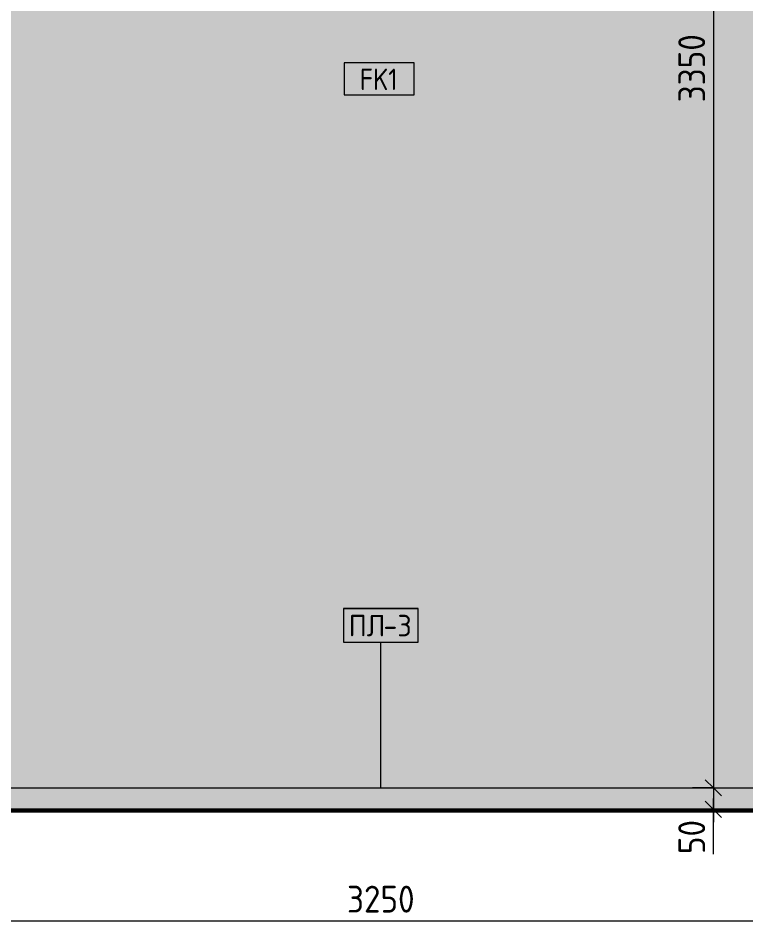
# Model space of a CAD drawing. Header units: millimetres. Extents: x 10406 to 76706, y -2377 to 12445.
# Drawn here: x 31429 to 33123, y 8111 to 10242 of the extents above; entities that cross this region are included whole.
import ezdxf

# ---------------------------------------------------------------- set-up
doc = ezdxf.new("R2010")
doc.units = ezdxf.units.MM
for name, color, linetype, lineweight in [('A-ANNO-DIMS', 7, 'Continuous', 9), ('A-ANNO-DIMS-25', 7, 'Continuous', 9), ('A-GENM', 7, 'Continuous', 9), ('A-GENM-IDEN', 7, 'Continuous', 9), ('A-WALL-IDEN', 7, 'Continuous', 9), ('A-WALL-PATT', 7, 'Continuous', 9), ('I-WALL', 7, 'Continuous', 9)]:
    doc.layers.add(name, color=color, linetype=linetype, lineweight=lineweight)
doc.layers.add('A-FLOR-FNSH-2', color=7, linetype='Continuous', lineweight=30, true_color=0x3c3c3c)
doc.styles.add('GOST Common_1', font='GOST_Common.ttf', dxfattribs={"height": 50})
doc.styles.add('GOST Common_2', font='GOST_Common.ttf', dxfattribs={"width": 0.9, "height": 50})
doc.styles.add('ISOCPEUR_2', font='isocpeur.ttf', dxfattribs={"width": 0.9, "height": 62.5})
doc.dimstyles.new('ISO-2_5_0_9К_БОЛЬШОЙ_1', dxfattribs={"dimscale": 304.8, "dimtxt": 62.248823, "dimasz": 0.123031, "dimexe": 0.098425, "dimexo": 0.246063, "dimgap": 0, "dimtad": 1, "dimdec": 0, "dimrnd": 10, "dimzin": 0, "dimdsep": 46, "dimtxsty": 'ISOCPEUR_2', "dimblk1": 'OBLIQUE', "dimblk2": 'OBLIQUE', "dimsah": 1, "dimcen": 0.09, "dimdle": 0.098425, "dimazin": 0, "dimtfac": 1, "dimtdec": 4, "dimtix": 1, "dimtmove": 0, "dimatfit": 3, "dimfxl": 1, "dimtvp": 1, "dimtolj": 1, "dimtzin": 0, "dimarcsym": 2})
doc.dimstyles.new('ISO-2_5_0_9К_БОЛЬШОЙ_3', dxfattribs={"dimscale": 304.8, "dimtxt": 62.248823, "dimasz": 0.123031, "dimexe": 0.098425, "dimexo": 0.246063, "dimgap": 0, "dimtad": 1, "dimdec": 0, "dimrnd": 10, "dimzin": 0, "dimdsep": 46, "dimtxsty": 'ISOCPEUR_2', "dimblk1": 'OBLIQUE', "dimblk2": 'OBLIQUE', "dimsah": 1, "dimcen": 0.09, "dimdle": 0.098425, "dimazin": 0, "dimtfac": 1, "dimtdec": 4, "dimtix": 1, "dimtmove": 1, "dimatfit": 3, "dimfxl": 1, "dimtvp": 1, "dimtolj": 1, "dimtzin": 0, "dimarcsym": 2})

# ---------------------------------------------------------------- blocks, each defined once
blk = doc.blocks.new('Плинтус - Плинтус темный _ст_школа_-32862321-Развертка 3_02-1')
at = {"layer": 'A-GENM'}
h = blk.add_hatch(color=256, dxfattribs=at)
h.paths.add_polyline_path([(17192.8, 8400), (18641.8, 8400), (18641.8, 8450), (16101, 8450), (16101, 8400), (16428.9, 8400)])
h.paths.add_polyline_path([(19313.3, 8400), (19376, 8400), (19376, 8450), (19313.3, 8450), (19313.3, 8425.9)])
for p, q in [((16094, 8450), (16101, 8450)), ((16094, 8450), (16094, 8400)), ((16101, 8450), (18641.8, 8450)), ((19313.3, 8450), (19376, 8450)), ((19376, 8400), (19376, 8450))]:
    blk.add_line(p, q, dxfattribs=at)
blk = doc.blocks.new('DIMBLOCK20-Развертка 3_02-1')
at = {"layer": 'A-ANNO-DIMS-25'}
for p, q in [((30648.8, 10125), (30648.8, 8110.5)), ((30648.8, 8140.5), (30648.8, 10125)), ((33898.8, 8325), (33898.8, 8110.5)), ((33898.8, 8140.5), (33898.8, 8320.1)), ((30648.8, 8140.5), (33898.8, 8140.5))]:
    blk.add_line(p, q, dxfattribs=at)
at = {"layer": 'A-ANNO-DIMS-25', "lineweight": 20}
for p, q in [((30648.8, 8140.5), (30667.6, 8159.3)), ((33898.8, 8140.5), (33917.6, 8159.3)), ((30648.8, 8140.5), (30630.1, 8121.8)), ((33898.8, 8140.5), (33880.1, 8121.8))]:
    blk.add_line(p, q, dxfattribs=at)
at = {"layer": 'A-ANNO-DIMS-25', "color": 0, "insert": (32194.8, 8222.2), "char_height": 62.5, "width": 189.619, "attachment_point": 1, "line_spacing_factor": 1.149209, "style": 'ISOCPEUR_2'}
blk.add_mtext('3250', dxfattribs=at)
blk = doc.blocks.new('_Oblique')
at = {"color": 0, "linetype": 'ByBlock', "lineweight": -2}
blk.add_line((-0.5, -0.5), (0.5, 0.5), dxfattribs=at)
blk = doc.blocks.new('DIMBLOCK25-Развертка 3_02-1')
at = {"layer": 'A-ANNO-DIMS-25'}
for p, q in [((33048.1, 11830), (33048.1, 8450)), ((32999.6, 11800), (33078.1, 11800)), ((33048.1, 11800), (32999.6, 11800)), ((32999.6, 8450), (33078.1, 8450)), ((33048.1, 8450), (32999.6, 8450))]:
    blk.add_line(p, q, dxfattribs=at)
at = {"layer": 'A-ANNO-DIMS-25', "lineweight": 20}
for p, q in [((33048.1, 11800), (33029.3, 11818.8)), ((33048.1, 11800), (33066.8, 11781.2)), ((33048.1, 8450), (33029.3, 8468.8)), ((33048.1, 8450), (33066.8, 8431.3))]:
    blk.add_line(p, q, dxfattribs=at)
at = {"layer": 'A-ANNO-DIMS-25', "color": 0, "insert": (32966.4, 10046), "char_height": 62.5, "width": 189.619, "attachment_point": 1, "rotation": 90, "line_spacing_factor": 1.149209, "style": 'ISOCPEUR_2'}
blk.add_mtext('3350', dxfattribs=at)
blk = doc.blocks.new('DIMBLOCK26-Развертка 3_02-1')
at = {"layer": 'A-ANNO-DIMS-25', "lineweight": 20}
for p, q in [((33048.1, 8450), (33029.3, 8468.8)), ((33048.1, 8450), (33066.8, 8431.3)), ((33048.1, 8400), (33029.3, 8418.7)), ((33048.1, 8400), (33066.8, 8381.2))]:
    blk.add_line(p, q, dxfattribs=at)
at = {"layer": 'A-ANNO-DIMS-25'}
for p, q in [((32999.6, 8450), (33078.1, 8450)), ((33048.1, 8450), (32999.6, 8450)), ((33048.1, 8450), (33048.1, 8370)), ((33048.1, 8399.8), (33048.1, 8425)), ((32999.6, 8400), (33078.1, 8400)), ((33048.1, 8400), (32999.6, 8400)), ((33048.1, 8295.8), (33048.1, 8399.8))]:
    blk.add_line(p, q, dxfattribs=at)
at = {"layer": 'A-ANNO-DIMS-25', "color": 0, "insert": (32966.4, 8295.8), "char_height": 62.5, "width": 94.81, "attachment_point": 1, "rotation": 90, "line_spacing_factor": 1.149209, "style": 'ISOCPEUR_2'}
blk.add_mtext('50', dxfattribs=at)
blk = doc.blocks.new('Mark Reiling - Mark Reiling-26174330-Развертка 3_02-1')
at = {"layer": 'A-GENM-IDEN'}
for p, q in [((17648.3, 8867.8), (17648.3, 8789)), ((17648.3, 8867.8), (17821.7, 8867.8)), ((17821.7, 8867.8), (17648.3, 8867.8)), ((17648.3, 8867.8), (17648.3, 8789)), ((17821.7, 8789), (17821.7, 8867.8)), ((17821.7, 8789), (17821.7, 8867.8)), ((17648.3, 8789), (17821.7, 8789)), ((17648.3, 8789), (17821.7, 8789))]:
    blk.add_line(p, q, dxfattribs=at)
blk = doc.blocks.new('М_стена_0001 - Типоразмер_без рамки-25382661-Развертка 3_02-1')
at = {"layer": 'A-WALL-IDEN'}
for p, q in [((17812.4, 10138.1), (17649.2, 10138.1)), ((17649.2, 10138.1), (17649.2, 10063.1)), ((17812.4, 10063.1), (17812.4, 10138.1)), ((17649.2, 10063.1), (17812.4, 10063.1))]:
    blk.add_line(p, q, dxfattribs=at)

msp = doc.modelspace()

# ---------------------------------------------------------------- hatches: boundary and pattern name
at = {"layer": 'A-WALL-PATT'}
msp.add_hatch(color=256, dxfattribs=at).paths.add_polyline_path([(30640.8, 8450), (33180.6, 8450), (33180.6, 11700), (33852.1, 11700), (33852.1, 8450), (33898.8, 8450), (33898.8, 11800), (30647.8, 11800), (30647.8, 10200), (30640.8, 10200), (30640.8, 8796.6), (30676.1, 8665.4), (30640.8, 8665.4), (30640.8, 8633)])
at = {"layer": 'I-WALL'}
msp.add_hatch(color=256, dxfattribs=at).paths.add_polyline_path([(33180.6, 8394.6), (33798.8, 8394.6), (33798.8, 8395), (30668.8, 8395), (30668.8, 8394.6), (31731.6, 8394.6)])

# ---------------------------------------------------------------- linework, layer by layer
at = {"layer": 'A-FLOR-FNSH-2'}
for p, q in [((37219.8, 8400), (30375.2, 8400)), ((30375.3, 8395), (38965.3, 8395))]:
    msp.add_line(p, q, dxfattribs=at)
at = {"layer": 'A-GENM-IDEN'}
msp.add_line((32273.8, 8450), (32273.8, 8788), dxfattribs=at)

# ---------------------------------------------------------------- block references
at = {"layer": 'A-GENM'}
msp.add_blockref('Плинтус - Плинтус темный _ст_школа_-32862321-Развертка 3_02-1', (14538.8, 0), dxfattribs=at)
at = {"layer": 'A-GENM-IDEN'}
msp.add_blockref('Mark Reiling - Mark Reiling-26174330-Развертка 3_02-1', (14538.8, 0), dxfattribs=at)
at = {"layer": 'A-WALL-IDEN'}
msp.add_blockref('М_стена_0001 - Типоразмер_без рамки-25382661-Развертка 3_02-1', (14538.8, 0), dxfattribs=at)

# ---------------------------------------------------------------- texts
at = {"layer": 'A-GENM-IDEN', "char_height": 50, "attachment_point": 1, "style": 'GOST Common_1'}
for s, insert, width in [('ПЛ', (32198.7, 8852.8), 98.207), ('-3', (32279.7, 8852.8), 86.181)]:
    msp.add_mtext(s, dxfattribs=dict(at, insert=insert, width=width))
at = {"layer": 'A-WALL-IDEN', "insert": (32224.8, 10124.5), "char_height": 50, "width": 111.835, "attachment_point": 1, "style": 'GOST Common_2'}
msp.add_mtext('FK1', dxfattribs=at)

# ---------------------------------------------------------------- dimensions: what is measured, and where the dimension line sits
at = {"layer": 'A-ANNO-DIMS'}
dim = msp.add_linear_dim(base=(33048.1, 8450), p1=(33074.6, 11800), p2=(33074.6, 8450), angle=90, dimstyle='ISO-2_5_0_9К_БОЛЬШОЙ_1', override={"dimpost": '<>', "dimfxl": 3350}, dxfattribs=at)
dim.commit()
dim.dimension.update_dxf_attribs({"geometry": 'DIMBLOCK25-Развертка 3_02-1', "text_midpoint": (33016.8, 10125)})
dim = msp.add_linear_dim(base=(33898.8, 8140.5), p1=(30648.8, 10200), p2=(33898.8, 8400), dimstyle='ISO-2_5_0_9К_БОЛЬШОЙ_1', override={"dimpost": '<>', "dimfxl": 3715.171598}, dxfattribs=at)
dim.commit()
dim.dimension.update_dxf_attribs({"geometry": 'DIMBLOCK20-Развертка 3_02-1', "text_midpoint": (32273.8, 8171.8)})
dim = msp.add_linear_dim(base=(33048.1, 8400), p1=(33074.6, 8450), p2=(33074.6, 8400), angle=90, dimstyle='ISO-2_5_0_9К_БОЛЬШОЙ_3', override={"dimpost": '<>', "dimfxl": 50}, dxfattribs=at)
dim.commit()
dim.dimension.update_dxf_attribs({"geometry": 'DIMBLOCK26-Развертка 3_02-1', "text_midpoint": (33008.1, 8343.2), "dimtype": 160, "text_rotation": 90})

doc.saveas('drawing.dxf')
